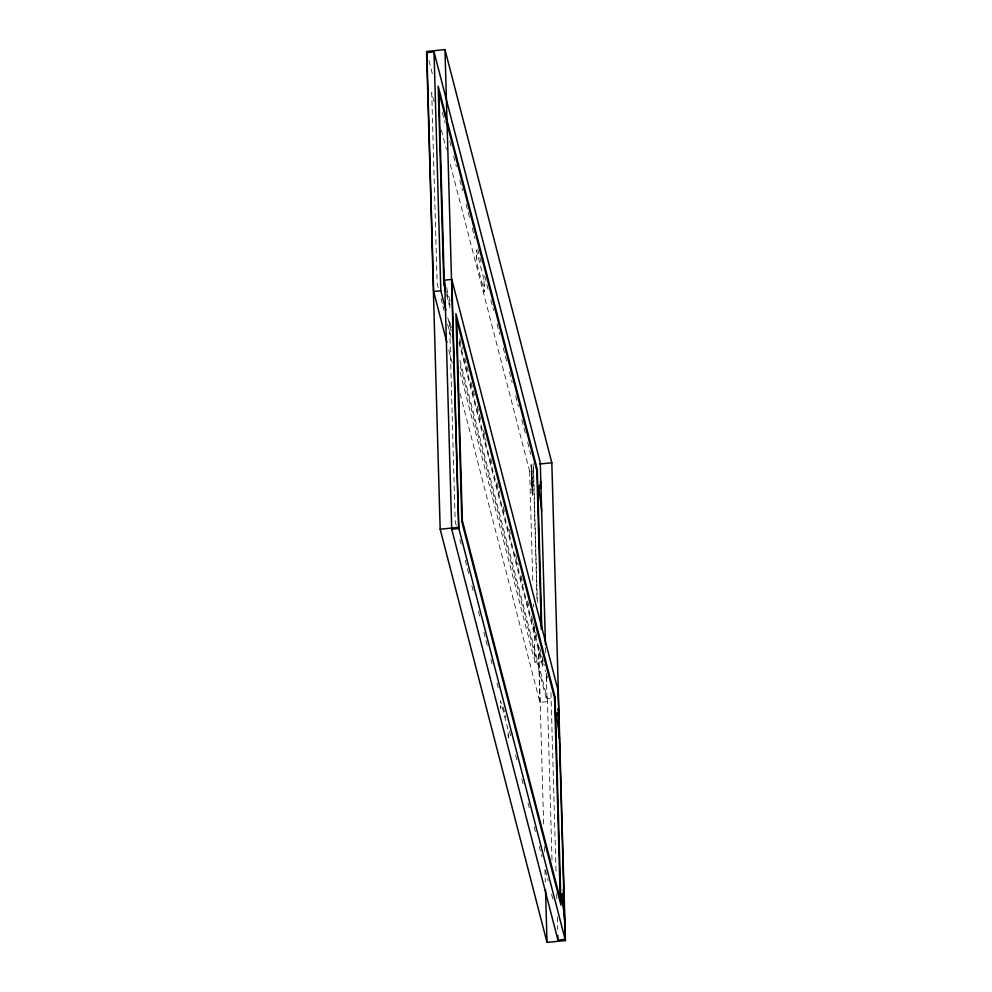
<?xml version="1.0" encoding="UTF-8"?>
<svg xmlns="http://www.w3.org/2000/svg" width="992" height="992" viewBox="0 0 992 992"><rect width="100%" height="100%" fill="white"/><g stroke="black" fill="none" stroke-linecap="round" stroke-linejoin="round"><path stroke-width="0.74" stroke-dasharray="4.96 3.72" d="M531.104 466.649L531.402 465.856M531.204 469.985L531.489 469.191M531.638 468.782L531.576 466.624L532.704 495.219L531.935 467.988M531.29 473.32L531.588 472.527M531.737 472.118L532.034 471.324M531.39 476.656L531.687 475.862M531.836 475.453L532.121 474.66M531.489 479.992L531.774 479.198M531.923 478.789L532.22 477.995M531.576 483.327L531.873 482.534M532.022 482.124L532.32 481.331M531.675 486.663L531.972 485.869M532.121 485.46L532.406 484.666M531.774 490.011L532.059 489.205M532.208 488.796L532.506 488.002M532.307 492.131L532.605 491.338M508.45 737.949L508.177 734.638M450.281 164.424L529.654 471.312L533.944 470.878M459.99 372L535.097 662.408L542.252 661.689L458.626 338.334M459.916 360.493L547.41 698.814L553.139 698.232M460.04 393.464L539.933 702.373L547.088 701.642L546.27 672.799M428.891 60.45L432.76 75.417M442.382 112.592L445.148 123.318M449.748 141.087L451.348 147.275M453.629 156.079L456.382 166.73M459.829 180.073L462.57 190.687M466.042 204.067L469.935 219.133M472.242 228.061L474.97 238.588M477.673 249.054L481.157 262.545M484.642 276.012L488.523 291.04M490.842 299.968L493.57 310.533M497.029 323.913L499.77 334.527M503.229 347.87L507.148 363.022M509.417 371.826L512.182 382.515M515.617 395.771L518.394 406.509M521.804 419.728L525.76 434.992M527.62 442.184L530.794 454.485M476.594 255.366L476.668 258.094M484.071 284.282L484.146 287.01M434.025 101.556L431.706 92.566L437.15 283.675L438.687 289.664M441.378 129.989L446.412 149.457M446.561 287.618L450.058 301.109M459.742 338.594L462.458 349.097M464.789 358.1L468.67 373.091M470.989 382.081L474.87 397.085M477.202 406.075L481.083 421.079M483.402 430.069L486.117 440.572M490.767 458.564L492.33 464.566M496.98 482.558L499.695 493.049M503.18 506.552L504.73 512.542M508.995 529.046L510.942 536.536M515.592 554.528L518.308 565.031M521.023 575.534L523.354 584.524M527.62 601.016L529.554 608.518M531.489 616.02L533.039 622.009M533.436 623.509L536.92 637.013M539.636 647.503L544.286 665.496M546.232 672.998L548.167 680.5M446.623 291.933L450.108 305.4M446.512 294.55L449.996 308.028M458.912 342.463L542.946 667.393L542.723 659.668M546.518 681.851L545.96 673.308M451.397 327.558L449.463 320.069L455.192 521.42L456.357 525.909M447.801 317.762L451.298 331.254M460.214 365.75L547.088 701.642M441.018 298.642L442.568 304.631M442.953 306.131L444.118 310.62M447.603 324.099L451.472 339.066M448.793 349.978L452.674 364.969M459.842 539.375L461.392 545.364M465.26 560.344L468.745 573.81M471.845 585.788L473.779 593.278M478.417 611.233L479.967 617.222M483.836 632.189L487.32 645.668M490.804 659.147L492.354 665.124M497.004 683.091L498.554 689.08M503.204 707.048L505.908 717.526M509.392 730.992L510.942 736.982M515.592 754.949L517.142 760.938M521.78 778.906L523.33 784.883M527.98 802.85L529.53 808.84M534.167 826.807L535.717 832.796M539.202 846.263L541.917 856.741M545.402 870.22L548.105 880.698M551.589 894.164L553.139 900.153M500.7 705.709L500.774 708.437L500.551 700.761L508.028 729.69L508.35 740.912M550.932 692.54L556.078 873.58M556.661 893.693L556.834 899.88M557.318 916.906L557.665 929.281M547.41 698.814L551.998 859.89M545.55 647.702L545.724 653.864M533.51 467.728L537.342 602.243M538.569 645.532L543.728 826.435M544.298 846.536L544.472 852.723M544.955 869.736L545.315 882.099M533.126 463.487L537.081 602.194M538.309 645.346L539.933 702.373M529.654 471.312L532.853 583.817M533.423 603.855L533.51 606.93M534.08 626.969L535.097 662.408M545.488 671.497A8.692 0.918 84.2 0 1 545.154 669.997M483.935 279.335L476.445 250.418L476.805 263.041L484.294 291.958L483.935 279.335M531.402 465.918L531.042 464.541L532.171 493.148L531.402 465.918"/><path stroke-width="1.49" d="M444.974 49.6L426.572 51.46L440.175 529.232L547.026 942.4L565.428 940.54L551.825 462.768L444.974 49.6L458.577 527.36L565.428 940.54M545.464 644.626L540.28 462.768L434.025 51.882L426.87 52.613L433.665 291.499L446.859 342.476M451.782 279.397L444.627 280.116L451.72 529.232L557.975 940.118L565.13 939.387L558.037 690.271L451.782 279.397L458.874 528.513L451.72 529.232M433.665 291.499L440.82 290.768L445.867 310.26M539.561 464.008L551.825 462.768M440.175 529.232L458.577 527.36M540.851 482.558L540.479 481.157L540.69 488.349L540.231 486.576A8.692 0.918 84.2 0 0 539.177 488.858A8.692 0.918 84.2 0 0 540.628 500.861L541.669 511.227M558.608 710.061L558.236 708.66L558.446 715.852L557.988 714.079A8.692 0.918 84.2 0 0 556.934 716.36A8.692 0.918 84.2 0 0 558.384 728.376L559.414 738.73M445.073 285.944L444.304 282.943L438.861 91.847L536.808 470.58L541.322 629.325M445.743 291.549L443.808 284.072L438.166 86.13L537.304 469.464L541.843 628.742M563.754 890.928L563.394 889.526L563.592 896.718L563.134 894.945A8.692 0.918 84.2 0 0 562.08 897.227A8.692 0.918 84.2 0 0 563.53 909.242L564.572 919.596M557.839 935.468L557.975 940.118M545.526 889.836L547.026 942.4M434.025 51.882L440.82 290.768M555.061 696.967L455.923 313.646L461.85 521.804L560.988 905.138L555.061 696.967M554.565 698.083L456.618 319.35L462.346 520.688L560.294 899.434L554.565 698.083"/></g></svg>
